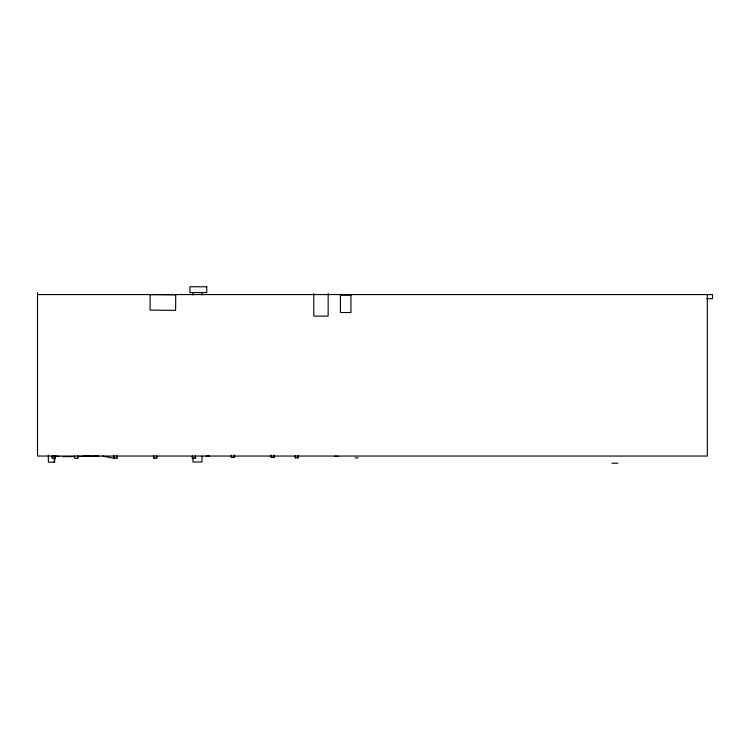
<?xml version="1.0" encoding="UTF-8"?>
<svg xmlns="http://www.w3.org/2000/svg" width="750" height="750" viewBox="0 0 750 750"><rect width="100%" height="100%" fill="white"/><g stroke="black" fill="none" stroke-linecap="round" stroke-linejoin="round"><path stroke-width="1.12" d="M707.325 294.572L707.325 456.047L37.5 456.047L37.519 292.528M150.178 294.572L150.028 310.125L175.603 310.369L175.744 294.825L149.241 294.572M74.344 456.553L62.466 456.666M77.85 456.488L98.878 456.066M206.044 456.047L209.55 456.047M37.5 294.572L712.5 294.572L712.5 298.65L706.659 298.65M94.594 456.047L94.059 456.047L97.575 456.047L97.041 456.047M334.753 456.253L338.062 456.253M355.238 457.847L358.134 457.847M611.981 463.228L617.878 463.228M83.409 455.897L90.319 456.047M53.081 456.047L59.616 456.469M102.562 456.066L114.075 458.278L114.075 455.944M328.153 293.381L328.153 316.106L313.8 316.106L313.8 293.381M298.472 455.512L298.472 457.847L295.162 457.847L295.162 455.512M298.144 455.512L298.144 457.847M295.481 455.512L295.481 457.847M274.369 455.138L274.369 457.472L271.059 457.472L271.059 455.138M274.05 455.138L274.05 457.472M234.6 455.138L234.6 457.472L231.291 457.472L231.291 455.138M234.272 455.138L234.272 457.472M201.966 292.584L201.966 294.928M201.966 456.188L201.966 462.028L192.994 462.028L192.994 457.359M195.562 455.944L195.562 458.278L192.253 458.278L192.253 455.944M195.244 455.944L195.244 458.278M192.994 292.584L192.994 294.928M156.834 455.944L156.834 458.278L153.525 458.278L153.525 455.944M156.506 455.944L156.506 458.278M153.844 455.944L153.844 458.278M117.056 455.944L117.056 458.278L113.747 458.278L113.747 455.944M116.737 455.944L116.737 458.278M77.897 455.944L77.897 458.278L74.588 458.278L74.588 455.944M77.569 455.944L77.569 458.278M55.462 455.944L55.462 458.278L52.153 458.278L52.153 455.944M55.144 455.944L55.144 458.278M54.666 457.509L54.666 462.178L48.366 462.178L48.366 455.175M54.3 457.509L54.3 462.178M52.481 455.944L52.481 458.278M206.738 286.772L189.919 286.772L189.919 292.584L206.738 292.584L206.738 286.772M350.934 295.172L340.444 295.172L340.444 312.516L350.934 312.516L350.934 295.172"/></g></svg>
